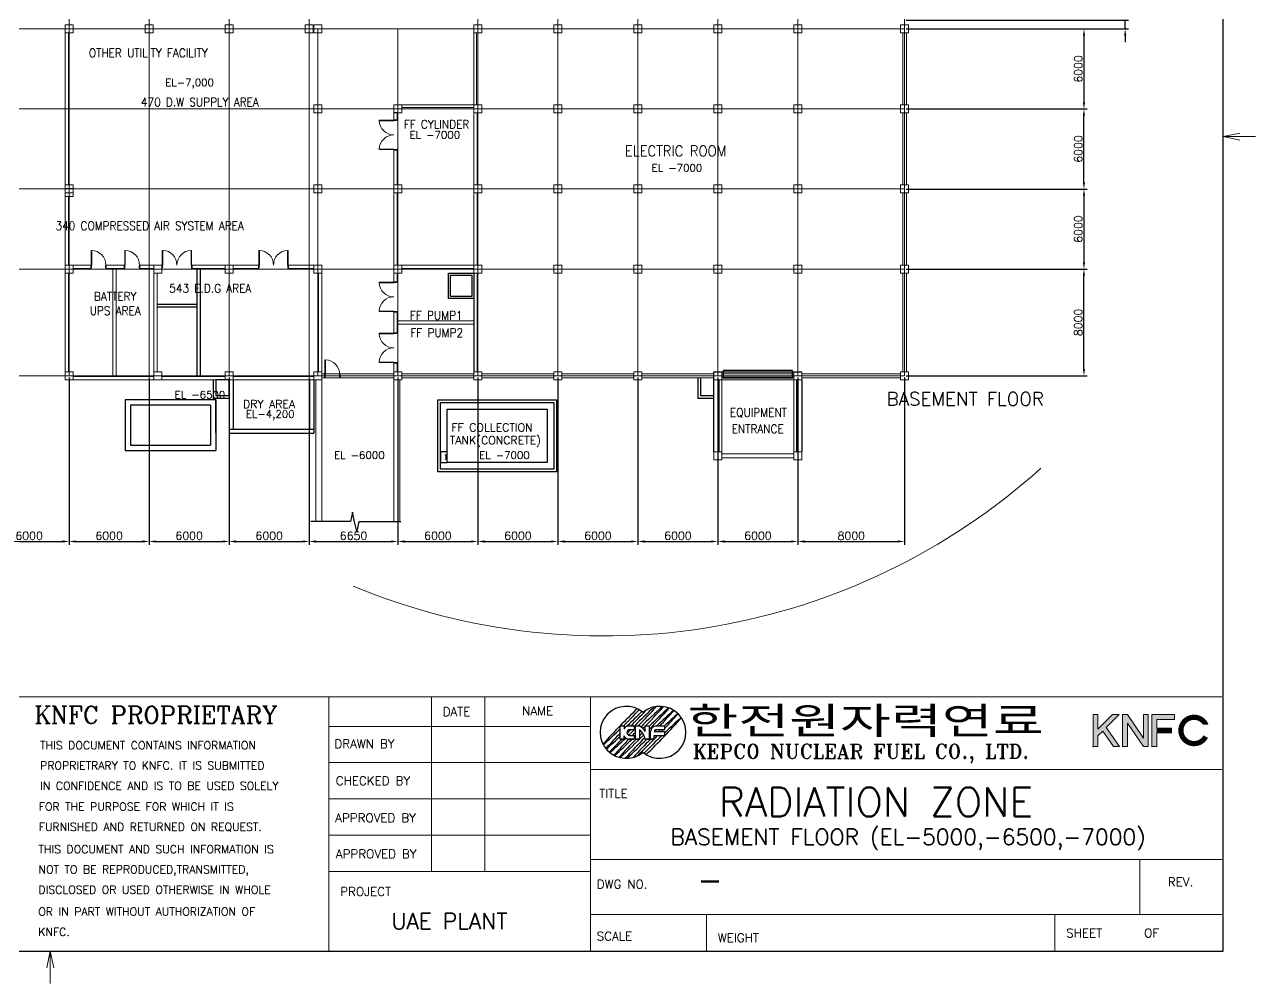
# Model space of a CAD drawing. Extents: x -59767 to 1106559, y -1290 to 1129522.
# Drawn here: x 628700 to 720988, y 435 to 72322 of the extents above; entities that cross this region are included whole.
import ezdxf
from ezdxf.enums import TextEntityAlignment as Align

# ---------------------------------------------------------------- set-up
doc = ezdxf.new("R2010")
doc.units = 0
doc.linetypes.add('CENTER', pattern=[2, 1.25, -0.25, 0.25, -0.25])
doc.layers.get('0').update_dxf_attribs({"linetype": 'CONTINUOUS', "lineweight": 9})
doc.layers.get('Defpoints').update_dxf_attribs({"linetype": 'CONTINUOUS', "lineweight": 9})
for name, color, linetype in [('1', 2, 'CONTINUOUS'), ('15', 1, 'CONTINUOUS'), ('BLOCK', 3, 'CONTINUOUS'), ('CONC', 2, 'CONTINUOUS'), ('EQ', 253, 'CONTINUOUS'), ('HATCH', 6, 'CONTINUOUS'), ('M', 6, 'CONTINUOUS'), ('TEXT2', 253, 'CONTINUOUS'), ('Y', 2, 'CONTINUOUS')]:
    doc.layers.add(name, color=color, linetype=linetype)
for name, color, linetype, lineweight in [('COLUMN', 2, 'CONTINUOUS', 9), ('TEXT', 3, 'CONTINUOUS', 9), ('WALL', 7, 'CONTINUOUS', 9), ('WALL_200', 3, 'CONTINUOUS', 9), ('WALL_300', 7, 'CONTINUOUS', 9), ('외형선', 3, 'CONTINUOUS', 9), ('중간선', 5, 'CONTINUOUS', 9), ('중심선', 1, 'CENTER', 9), ('치수선', 6, 'CONTINUOUS', 9)]:
    doc.layers.add(name, color=color, linetype=linetype, lineweight=lineweight)
doc.styles.add('ROMANC', font='romanc.shx', dxfattribs={"bigfont": 'whtgtxt.shx'})
doc.styles.add('ROMANS', font='romans.shx', dxfattribs={"bigfont": 'whgtxt.shx'})
doc.styles.add('ROMANT', font='ROMANT.SHX')
doc.styles.get("Standard").update_dxf_attribs({"font": 'romans.shx', "bigfont": 'whtgtxt.shx'})
doc.styles.add('굴림체', font='')
doc.styles.get('굴림체').set_extended_font_data('GulimChe')
doc.dimstyles.new('ISO-25', dxfattribs={"dimscale": 200, "dimtxt": 3, "dimasz": 2.5, "dimexe": 1.25, "dimexo": 0.625, "dimtad": 1, "dimdec": 0, "dimdsep": 46, "dimtxsty": 'Standard', "dimcen": 2.5, "dimadec": 0, "dimazin": 0, "dimtp": 0.1, "dimtm": 0.1, "dimtfac": 0.6, "dimtdec": 0, "dimtmove": 0, "dimatfit": 3, "dimfxl": 1, "dimtvp": 1, "dimtolj": 1, "dimarcsym": 0})

# ---------------------------------------------------------------- blocks, each defined once
blk = doc.blocks.new('*D532')
at = {"layer": 'Defpoints', "color": 0}
for p in [(626039, 45997), (632039, 45997), (632039, 33569)]:
    blk.add_point(p, dxfattribs=at)
at = {"layer": '치수선', "color": 0, "lineweight": -2}
for p, q in [((626039, 45872), (626039, 33319)), ((632039, 45872), (632039, 33319)), ((626539, 33569), (631539, 33569))]:
    blk.add_line(p, q, dxfattribs=at)
at = {"layer": '치수선', "color": 0}
for points in [[(626539, 33653), (626539, 33486), (626039, 33569)], [(631539, 33486), (631539, 33653), (632039, 33569)]]:
    blk.add_solid(points, dxfattribs=at)
at = {"layer": '치수선', "color": 0, "insert": (629039, 33994), "char_height": 600, "attachment_point": 5}
blk.add_mtext('\\A1;6000', dxfattribs=at)
blk = doc.blocks.new('*D533')
at = {"layer": 'Defpoints', "color": 0}
for p in [(638039, 45997), (644039, 45997), (644039, 33569)]:
    blk.add_point(p, dxfattribs=at)
at = {"layer": '치수선', "color": 0, "lineweight": -2}
for p, q in [((638039, 45872), (638039, 33319)), ((644039, 45872), (644039, 33319)), ((638539, 33569), (643539, 33569))]:
    blk.add_line(p, q, dxfattribs=at)
at = {"layer": '치수선', "color": 0}
for points in [[(638539, 33653), (638539, 33486), (638039, 33569)], [(643539, 33486), (643539, 33653), (644039, 33569)]]:
    blk.add_solid(points, dxfattribs=at)
at = {"layer": '치수선', "color": 0, "insert": (641039, 33994), "char_height": 600, "attachment_point": 5}
blk.add_mtext('\\A1;6000', dxfattribs=at)
blk = doc.blocks.new('*D534')
at = {"layer": 'Defpoints', "color": 0}
for p in [(644039, 45997), (650039, 45997), (650039, 33569)]:
    blk.add_point(p, dxfattribs=at)
at = {"layer": '치수선', "color": 0, "lineweight": -2}
for p, q in [((644039, 45872), (644039, 33319)), ((650039, 45872), (650039, 33319)), ((644539, 33569), (649539, 33569))]:
    blk.add_line(p, q, dxfattribs=at)
at = {"layer": '치수선', "color": 0}
for points in [[(644539, 33653), (644539, 33486), (644039, 33569)], [(649539, 33486), (649539, 33653), (650039, 33569)]]:
    blk.add_solid(points, dxfattribs=at)
at = {"layer": '치수선', "color": 0, "insert": (647039, 33994), "char_height": 600, "attachment_point": 5}
blk.add_mtext('\\A1;6000', dxfattribs=at)
blk = doc.blocks.new('*D536')
at = {"layer": 'Defpoints', "color": 0}
for p in [(650039, 45997), (656689, 45997), (656689, 33569)]:
    blk.add_point(p, dxfattribs=at)
at = {"layer": '치수선', "color": 0, "lineweight": -2}
for p, q in [((650039, 45872), (650039, 33319)), ((656689, 45872), (656689, 33319)), ((650539, 33569), (656189, 33569))]:
    blk.add_line(p, q, dxfattribs=at)
at = {"layer": '치수선', "color": 0}
for points in [[(650539, 33653), (650539, 33486), (650039, 33569)], [(656189, 33486), (656189, 33653), (656689, 33569)]]:
    blk.add_solid(points, dxfattribs=at)
at = {"layer": '치수선', "color": 0, "insert": (653364, 33994), "char_height": 600, "attachment_point": 5}
blk.add_mtext('\\A1;6650', dxfattribs=at)
blk = doc.blocks.new('*D537')
at = {"layer": 'Defpoints', "color": 0}
for p in [(656689, 45997), (662689, 45997), (662689, 33569)]:
    blk.add_point(p, dxfattribs=at)
at = {"layer": '치수선', "color": 0, "lineweight": -2}
for p, q in [((656689, 45872), (656689, 33319)), ((662689, 45872), (662689, 33319)), ((657189, 33569), (662189, 33569))]:
    blk.add_line(p, q, dxfattribs=at)
at = {"layer": '치수선', "color": 0}
for points in [[(657189, 33653), (657189, 33486), (656689, 33569)], [(662189, 33486), (662189, 33653), (662689, 33569)]]:
    blk.add_solid(points, dxfattribs=at)
at = {"layer": '치수선', "color": 0, "insert": (659689, 33994), "char_height": 600, "attachment_point": 5}
blk.add_mtext('\\A1;6000', dxfattribs=at)
blk = doc.blocks.new('*D538')
at = {"layer": 'Defpoints', "color": 0}
for p in [(662689, 45997), (668689, 45997), (668689, 33569)]:
    blk.add_point(p, dxfattribs=at)
at = {"layer": '치수선', "color": 0, "lineweight": -2}
for p, q in [((662689, 45872), (662689, 33319)), ((668689, 45872), (668689, 33319)), ((663189, 33569), (668189, 33569))]:
    blk.add_line(p, q, dxfattribs=at)
at = {"layer": '치수선', "color": 0}
for points in [[(663189, 33653), (663189, 33486), (662689, 33569)], [(668189, 33486), (668189, 33653), (668689, 33569)]]:
    blk.add_solid(points, dxfattribs=at)
at = {"layer": '치수선', "color": 0, "insert": (665689, 33994), "char_height": 600, "attachment_point": 5}
blk.add_mtext('\\A1;6000', dxfattribs=at)
blk = doc.blocks.new('*D539')
at = {"layer": 'Defpoints', "color": 0}
for p in [(668689, 45997), (674689, 45997), (674689, 33569)]:
    blk.add_point(p, dxfattribs=at)
at = {"layer": '치수선', "color": 0, "lineweight": -2}
for p, q in [((668689, 45872), (668689, 33319)), ((674689, 45872), (674689, 33319)), ((669189, 33569), (674189, 33569))]:
    blk.add_line(p, q, dxfattribs=at)
at = {"layer": '치수선', "color": 0}
for points in [[(669189, 33653), (669189, 33486), (668689, 33569)], [(674189, 33486), (674189, 33653), (674689, 33569)]]:
    blk.add_solid(points, dxfattribs=at)
at = {"layer": '치수선', "color": 0, "insert": (671689, 33994), "char_height": 600, "attachment_point": 5}
blk.add_mtext('\\A1;6000', dxfattribs=at)
blk = doc.blocks.new('*D540')
at = {"layer": 'Defpoints', "color": 0}
for p in [(674689, 45997), (680689, 45997), (680689, 33569)]:
    blk.add_point(p, dxfattribs=at)
at = {"layer": '치수선', "color": 0, "lineweight": -2}
for p, q in [((674689, 45872), (674689, 33319)), ((680689, 45872), (680689, 33319)), ((675189, 33569), (680189, 33569))]:
    blk.add_line(p, q, dxfattribs=at)
at = {"layer": '치수선', "color": 0}
for points in [[(675189, 33653), (675189, 33486), (674689, 33569)], [(680189, 33486), (680189, 33653), (680689, 33569)]]:
    blk.add_solid(points, dxfattribs=at)
at = {"layer": '치수선', "color": 0, "insert": (677689, 33994), "char_height": 600, "attachment_point": 5}
blk.add_mtext('\\A1;6000', dxfattribs=at)
blk = doc.blocks.new('*D541')
at = {"layer": 'Defpoints', "color": 0}
for p in [(680689, 45997), (686689, 45997), (686689, 33569)]:
    blk.add_point(p, dxfattribs=at)
at = {"layer": '치수선', "color": 0, "lineweight": -2}
for p, q in [((680689, 45872), (680689, 33319)), ((686689, 45872), (686689, 33319)), ((681189, 33569), (686189, 33569))]:
    blk.add_line(p, q, dxfattribs=at)
at = {"layer": '치수선', "color": 0}
for points in [[(681189, 33653), (681189, 33486), (680689, 33569)], [(686189, 33486), (686189, 33653), (686689, 33569)]]:
    blk.add_solid(points, dxfattribs=at)
at = {"layer": '치수선', "color": 0, "insert": (683689, 33994), "char_height": 600, "attachment_point": 5}
blk.add_mtext('\\A1;6000', dxfattribs=at)
blk = doc.blocks.new('*D542')
at = {"layer": 'Defpoints', "color": 0}
for p in [(686689, 45997), (694689, 45997), (694689, 33569)]:
    blk.add_point(p, dxfattribs=at)
at = {"layer": '치수선', "color": 0, "lineweight": -2}
for p, q in [((686689, 45872), (686689, 33319)), ((694689, 45872), (694689, 33319)), ((687189, 33569), (694189, 33569))]:
    blk.add_line(p, q, dxfattribs=at)
at = {"layer": '치수선', "color": 0}
for points in [[(687189, 33653), (687189, 33486), (686689, 33569)], [(694189, 33486), (694189, 33653), (694689, 33569)]]:
    blk.add_solid(points, dxfattribs=at)
at = {"layer": '치수선', "color": 0, "insert": (690689, 33994), "char_height": 600, "attachment_point": 5}
blk.add_mtext('\\A1;8000', dxfattribs=at)
blk = doc.blocks.new('*D543')
at = {"layer": 'Defpoints', "color": 0}
for p in [(694689, 53997), (708133, 53997), (694689, 45997)]:
    blk.add_point(p, dxfattribs=at)
at = {"layer": '치수선', "color": 0, "lineweight": -2}
for p, q in [((694814, 53997), (708383, 53997)), ((708133, 46497), (708133, 53497)), ((694814, 45997), (708383, 45997))]:
    blk.add_line(p, q, dxfattribs=at)
at = {"layer": '치수선', "color": 0}
for points in [[(708216, 53497), (708050, 53497), (708133, 53997)], [(708050, 46497), (708216, 46497), (708133, 45997)]]:
    blk.add_solid(points, dxfattribs=at)
at = {"layer": '치수선', "color": 0, "insert": (707708, 49997), "char_height": 600, "attachment_point": 5, "rotation": 90}
blk.add_mtext('\\A1;8000', dxfattribs=at)
blk = doc.blocks.new('*D544')
at = {"layer": 'Defpoints', "color": 0}
for p in [(694689, 59997), (694689, 53997), (708133, 53997)]:
    blk.add_point(p, dxfattribs=at)
at = {"layer": '치수선', "color": 0, "lineweight": -2}
for p, q in [((694814, 59997), (708383, 59997)), ((708133, 59497), (708133, 54497)), ((694814, 53997), (708383, 53997))]:
    blk.add_line(p, q, dxfattribs=at)
at = {"layer": '치수선', "color": 0}
for points in [[(708216, 59497), (708050, 59497), (708133, 59997)], [(708050, 54497), (708216, 54497), (708133, 53997)]]:
    blk.add_solid(points, dxfattribs=at)
at = {"layer": '치수선', "color": 0, "insert": (707708, 56997), "char_height": 600, "attachment_point": 5, "rotation": 90}
blk.add_mtext('\\A1;6000', dxfattribs=at)
blk = doc.blocks.new('*D545')
at = {"layer": 'Defpoints', "color": 0}
for p in [(694689, 65997), (708133, 65997), (694689, 59997)]:
    blk.add_point(p, dxfattribs=at)
at = {"layer": '치수선', "color": 0, "lineweight": -2}
for p, q in [((694814, 65997), (708383, 65997)), ((708133, 60497), (708133, 65497)), ((694814, 59997), (708383, 59997))]:
    blk.add_line(p, q, dxfattribs=at)
at = {"layer": '치수선', "color": 0}
for points in [[(708216, 65497), (708050, 65497), (708133, 65997)], [(708050, 60497), (708216, 60497), (708133, 59997)]]:
    blk.add_solid(points, dxfattribs=at)
at = {"layer": '치수선', "color": 0, "insert": (707708, 62997), "char_height": 600, "attachment_point": 5, "rotation": 90}
blk.add_mtext('\\A1;6000', dxfattribs=at)
blk = doc.blocks.new('*D548')
at = {"layer": 'Defpoints', "color": 0}
for p in [(694689, 71997), (694689, 65997), (708133, 65997)]:
    blk.add_point(p, dxfattribs=at)
at = {"layer": '치수선', "color": 0, "lineweight": -2}
for p, q in [((694814, 71997), (708383, 71997)), ((708133, 71497), (708133, 66497)), ((694814, 65997), (708383, 65997))]:
    blk.add_line(p, q, dxfattribs=at)
at = {"layer": '치수선', "color": 0}
for points in [[(708216, 71497), (708050, 71497), (708133, 71997)], [(708050, 66497), (708216, 66497), (708133, 65997)]]:
    blk.add_solid(points, dxfattribs=at)
at = {"layer": '치수선', "color": 0, "insert": (707708, 68997), "char_height": 600, "attachment_point": 5, "rotation": 90}
blk.add_mtext('\\A1;6000', dxfattribs=at)
blk = doc.blocks.new('*D552')
at = {"layer": 'Defpoints', "color": 0}
for p in [(694689, 72647), (694689, 71997), (711224, 72647)]:
    blk.add_point(p, dxfattribs=at)
at = {"layer": '치수선', "color": 0, "lineweight": -2}
for p, q in [((711224, 73147), (711224, 75409)), ((694814, 72647), (711474, 72647)), ((694814, 71997), (711474, 71997)), ((711224, 71997), (711224, 72647)), ((711224, 71497), (711224, 70997))]:
    blk.add_line(p, q, dxfattribs=at)
at = {"layer": '치수선', "color": 0}
for points in [[(711140, 73147), (711307, 73147), (711224, 72647)], [(711307, 71497), (711140, 71497), (711224, 71997)]]:
    blk.add_solid(points, dxfattribs=at)
at = {"layer": '치수선', "color": 0, "insert": (710799, 74528), "char_height": 600, "attachment_point": 5, "rotation": 90}
blk.add_mtext('\\A1;650', dxfattribs=at)
blk = doc.blocks.new('*D553')
at = {"layer": 'Defpoints', "color": 0}
for p in [(632039, 45997), (638039, 45997), (638039, 33569)]:
    blk.add_point(p, dxfattribs=at)
at = {"layer": '치수선', "color": 0, "lineweight": -2}
for p, q in [((632039, 45872), (632039, 33319)), ((638039, 45872), (638039, 33319)), ((632539, 33569), (637539, 33569))]:
    blk.add_line(p, q, dxfattribs=at)
at = {"layer": '치수선', "color": 0}
for points in [[(632539, 33653), (632539, 33486), (632039, 33569)], [(637539, 33486), (637539, 33653), (638039, 33569)]]:
    blk.add_solid(points, dxfattribs=at)
at = {"layer": '치수선', "color": 0, "insert": (635039, 33994), "char_height": 600, "attachment_point": 5}
blk.add_mtext('\\A1;6000', dxfattribs=at)
blk = doc.blocks.new('column600')
at = {"layer": 'COLUMN', "linetype": 'Continuous'}
blk.add_lwpolyline([(-300, -300), (300, -300), (300, 300), (-300, 300)], close=True, dxfattribs=at)
blk = doc.blocks.new('TEST1')
at = {"lineweight": 30}
for p, q in [((3.25, 1.04), (3.86, 1.04)), ((3.25, -1.1), (3.25, 1.04)), ((3.86, 1.04), (3.86, 0.52)), ((4.48, 1.04), (5.54, 1.04)), ((4.78, 0.43), (5.54, 0.43)), ((5.54, 0.43), (5.54, 1.04)), ((5.7, 1.04), (6.31, 1.04)), ((5.7, -1.11), (5.7, 1.03)), ((6.4, -1.11), (6.4, 0.43)), ((7.29, 1.04), (7.99, 1.04)), ((7.29, 0.12), (7.29, 1.04)), ((7.99, -1.1), (7.99, 1.04)), ((8.14, -1.1), (8.14, 0.12)), ((8.75, 0.12), (10.43, 0.12)), ((9.06, 1.04), (10.43, 1.04)), ((9.06, 0.43), (10.43, 0.43)), ((10.43, 0.43), (10.43, 1.04)), ((10.43, -0.49), (10.43, 0.12)), ((3.25, -1.1), (3.86, -1.1)), ((3.86, -1.1), (3.86, -0.58)), ((5.54, -1.1), (4.48, -1.1)), ((4.48, -1.1), (5.39, -1.1)), ((4.78, -0.49), (5.54, -0.49)), ((5.54, -1.1), (5.54, -0.49)), ((6.4, -1.1), (5.7, -1.1)), ((5.7, -1.1), (6.4, -1.1)), ((7.99, -1.1), (7.29, -1.1)), ((7.29, -1.1), (7.74, -1.1)), ((7.29, -1.1), (7.99, -1.1)), ((8.75, -1.1), (8.14, -1.1)), ((8.14, -1.1), (8.75, -1.1)), ((8.14, -1.1), (8.75, -1.1)), ((8.75, -0.49), (10.43, -0.49)), ((8.75, -1.1), (8.75, -0.49))]:
    blk.add_line(p, q, dxfattribs=at)
for p, q in [((3.86, -1.1), (3.25, -1.1)), ((6.31, -1.1), (6.4, -1.1))]:
    blk.add_line(p, q)
for centre, radius, start, end in [((4.2, 0), 4.2, 49.4584, 310.5416), ((87.12, -80.55), 115.36, 132.7964, 135.0048), ((-75.74, 82.31), 115.36, 315.2104, 317.3582), ((87.72, -81.14), 115.36, 132.3043, 134.6805), ((-75.14, 81.72), 115.36, 315.3296, 317.7507), ((9.65, 0), 4.2, 229.4584, 130.5416), ((85.94, -79.36), 115.36, 133.874, 137.817), ((-76.92, 83.5), 115.36, 314.3739, 316.1808), ((86.53, -79.96), 115.36, 133.7708, 135.4371), ((-76.33, 82.9), 115.36, 314.7937, 316.528), ((-72.77, 79.34), 115.36, 314.0522, 318.127), ((88.31, -81.74), 115.36, 132.0329, 134.1492), ((-74.55, 81.12), 115.36, 315.6822, 317.9877), ((88.9, -82.33), 115.36, 131.8863, 133.7245), ((-73.96, 80.53), 115.36, 316.443, 318.1203), ((89.5, -82.92), 115.36, 131.8346, 133.2965), ((-73.36, 79.94), 115.36, 316.5833, 318.1658), ((90.09, -83.52), 115.36, 131.8676, 133.671), ((-76.92, 83.5), 115.36, 312.1643, 314.0274), ((87.12, -80.55), 115.36, 135.4167, 135.8503), ((-75.74, 82.31), 115.36, 314.1514, 314.7812), ((-75.74, 82.31), 115.36, 314.7958, 314.9024), ((-75.14, 81.72), 115.36, 314.9791, 315.0904), ((88.31, -81.74), 115.36, 134.6168, 134.6897), ((88.9, -82.33), 115.36, 134.4343, 134.5406), ((-73.96, 80.53), 115.36, 315.8116, 316.0228), ((89.5, -82.92), 115.36, 133.7372, 133.9562), ((-73.36, 79.94), 115.36, 316.2212, 316.4309), ((86.53, -79.96), 115.36, 136.2106, 137.9077), ((-76.33, 82.9), 115.36, 312.0873, 313.619), ((87.12, -80.55), 115.36, 136.4723, 137.9111), ((-75.74, 82.31), 115.36, 312.0944, 313.816), ((87.72, -81.14), 115.36, 136.0645, 137.8303), ((-75.14, 81.72), 115.36, 312.1892, 314.1187), ((88.31, -81.74), 115.36, 135.6538, 137.657), ((-74.55, 81.12), 115.36, 312.3891, 315.0176), ((88.9, -82.33), 115.36, 135.0755, 137.3638), ((-73.96, 80.53), 115.36, 312.7425, 314.959), ((87.72, -81.14), 115.36, 135.3155, 135.6416), ((89.5, -82.92), 115.36, 134.8238, 136.8594), ((-75.14, 81.72), 115.36, 314.382, 314.4878), ((-73.36, 79.94), 115.36, 313.4685, 315.7994), ((88.31, -81.74), 115.36, 134.9315, 135.2383), ((90.09, -83.52), 115.36, 133.9688, 135.9824), ((-73.96, 80.53), 115.36, 315.262, 315.3698), ((89.5, -82.92), 115.36, 134.3917, 134.422)]:
    blk.add_arc(centre, radius, start, end)
for centre, radius, start, end in [((4.7, 0.15), 0.916, 104.4213, 156.3078), ((4.78, -0.03), 0.458, 90, 270), ((4.72, -1.5), 3.03, 32.2526, 56.381), ((4.48, -1.71), 2.87, 12.1793, 48.0482), ((9.06, 0.12), 0.916, 90, 180), ((9.06, 0.12), 0.305, 90, 180), ((4.7, -0.21), 0.916, 203.6922, 255.5787)]:
    blk.add_arc(centre, radius, start, end, dxfattribs=at)
at = {"lineweight": 30, "start_tangent": (0.995037, -0.099504), "end_tangent": (0.995037, -0.099504)}
blk.add_spline([(6.31, 1.04), (6.4, 1.03), (6.31, 1.04)], degree=3, dxfattribs=at)
blk = doc.blocks.new('D.Door')
at = {"layer": 'WALL', "color": 0}
for p, q in [((229986, 49332), (228886, 49332)), ((228886, 49332), (228886, 49292)), ((229986, 49292), (228886, 49292)), ((229986, 49292), (229986, 49332)), ((230011, 49367), (230211, 49367)), ((229986, 47172), (228886, 47172)), ((228886, 47132), (228886, 47172)), ((229986, 47132), (228886, 47132)), ((229986, 47132), (229986, 47172)), ((230011, 47097), (230211, 47097))]:
    blk.add_line(p, q, dxfattribs=at)
for points in [[(229986, 49367), (230236, 49367), (230236, 49332), (230186, 49332), (230186, 49317), (230036, 49317), (230036, 49332), (229986, 49332)], [(229986, 47097), (230236, 47097), (230236, 47132), (230186, 47132), (230186, 47147), (230036, 47147), (230036, 47132), (229986, 47132)]]:
    blk.add_lwpolyline(points, close=True, dxfattribs=at)
for centre, start, end in [((229986, 49332), 182.08394, 270), ((229986, 47132), 90, 177.91606)]:
    blk.add_arc(centre, 1100, start, end, dxfattribs=at)
blk = doc.blocks.new('Single Door')
at = {"layer": 'WALL', "color": 0}
for p, q in [((232012, 48267), (232212, 48267)), ((231987, 47172), (230887, 47172)), ((230887, 47132), (230887, 47172)), ((231987, 47132), (230887, 47132)), ((231987, 47132), (231987, 47172)), ((232012, 47097), (232212, 47097))]:
    blk.add_line(p, q, dxfattribs=at)
for points in [[(231987, 48267), (232237, 48267), (232237, 48232), (232187, 48232), (232187, 48217), (232037, 48217), (232037, 48232), (231987, 48232)], [(231987, 47097), (232237, 47097), (232237, 47132), (232187, 47132), (232187, 47147), (232037, 47147), (232037, 47132), (231987, 47132)]]:
    blk.add_lwpolyline(points, close=True, dxfattribs=at)
blk.add_arc((231987, 47132), 1100, 90, 177.91606, dxfattribs=at)

msp = doc.modelspace()

# ---------------------------------------------------------------- linework, layer by layer
at = {"linetype": 'Continuous'}
for p, q in [((718584.9, 63926.9), (719831.1, 64185.7)), ((718584.9, 63926.9), (719831.1, 63668.2)), ((559615.6, 21916.9), (718471.5, 21916.9)), ((651510, 21916.9), (651510, 2875.7)), ((659208.8, 21916.9), (659208.8, 8836.7)), ((663207.8, 21916.9), (663207.8, 8836.7)), ((671129.6, 21916.9), (671129.6, 2875.7)), ((708824.3, 20589), (708824.3, 18190.1)), ((708824.3, 20589), (709184.1, 20589)), ((709184.1, 20589), (709184.1, 19502.2)), ((709184.1, 19502.2), (710270.8, 20589)), ((709803.3, 19612.6), (710779.7, 20589)), ((710270.8, 20589), (710779.7, 20589)), ((651510, 19702), (671129.6, 19702)), ((709803.3, 19612.6), (710799.4, 18190.1)), ((709184.1, 18993.4), (709545, 19354.2)), ((709184.1, 18993.4), (709184.1, 18190.1)), ((709545, 19354.2), (710360.1, 18190.1)), ((708824.3, 18190.1), (709184.1, 18190.1)), ((710360.1, 18190.1), (710799.4, 18190.1)), ((651510, 16985.6), (671129.6, 16985.6)), ((671129.6, 16476.6), (718471.5, 16476.6)), ((651510, 14269.3), (671129.6, 14269.3)), ((651510, 11553), (671129.6, 11553)), ((671129.6, 9730.5), (718471.5, 9730.5)), ((712333.8, 9730.5), (712333.8, 5595.9)), ((651510, 8836.7), (671129.6, 8836.7)), ((671129.6, 5595.9), (718471.5, 5595.9)), ((679834.1, 5595.9), (679834.1, 2875.7)), ((705947.9, 5595.9), (705947.9, 2875.7)), ((630627.1, 2838.9), (630368.3, 1592.7)), ((630627.1, 2838.9), (630885.8, 1592.7))]:
    msp.add_line(p, q, dxfattribs=at)
for p, q in [((718584.9, 63926.9), (720988.3, 63926.9)), ((630627.1, 2838.9), (630627.1, 435.4))]:
    msp.add_line(p, q)
at = {"color": 7, "linetype": 'Continuous'}
for p, q in [((711029.7, 20589), (711029.7, 18190.1)), ((711029.7, 20589), (711389.5, 20589)), ((712589, 18829), (711389.5, 20589)), ((712589, 20589), (712589, 18829)), ((712589, 20589), (712948.8, 20589)), ((712948.8, 20589), (712948.8, 18190.1)), ((713235.1, 20589), (714913.4, 20589)), ((713235.1, 20589), (713235.1, 18190.1)), ((714913.4, 20589), (714913.4, 20229.1)), ((711389.5, 19950), (711389.5, 18190.1)), ((711389.5, 19950), (712589, 18190.1)), ((713594.9, 20229.1), (714913.4, 20229.1)), ((713594.9, 20229.1), (713594.9, 19581.4)), ((713594.9, 19581.4), (714702.6, 19581.4)), ((714702.6, 19581.4), (714702.6, 19221.6)), ((713594.9, 19221.6), (714702.6, 19221.6)), ((713594.9, 19221.6), (713594.9, 18190.1)), ((711029.7, 18190.1), (711389.5, 18190.1)), ((712589, 18190.1), (712948.8, 18190.1)), ((713235.1, 18190.1), (713594.9, 18190.1))]:
    msp.add_line(p, q, dxfattribs=at)
at = {"const_width": 391.7}
msp.add_lwpolyline([(717209.5, 19950.5, 3.6156947), (717261.7, 18937.1)], format="xyb", dxfattribs=at)
at = {"linetype": 'Continuous'}
msp.add_point((708824.3, 18190.1), dxfattribs=at)
at = {"color": 7, "linetype": 'Continuous'}
for p in [(711029.7, 18190.1), (713235.1, 18190.1)]:
    msp.add_point(p, dxfattribs=at)
for points in [[(709184.1, 18190.1), (708824.3, 18190.1), (709184.1, 20589), (708824.3, 20589)], [(709184.1, 18993.4), (709184.1, 19502.2), (710779.7, 20589), (710270.8, 20589)], [(711389.5, 18190.1), (711029.7, 18190.1), (711389.5, 20589), (711029.7, 20589)], [(712589, 18190.1), (712589, 18829), (711389.5, 19950), (711389.5, 20589)], [(712589, 18190.1), (712948.8, 18190.1), (712589, 20589), (712948.8, 20589)], [(713594.9, 20229.1), (713235.1, 20589), (714913.4, 20229.1), (714913.4, 20589)], [(713594.9, 18190.1), (713235.1, 18190.1), (713594.9, 20229.1), (713235.1, 20589)], [(709545, 19354.2), (709803.3, 19612.6), (710360.1, 18190.1), (710799.4, 18190.1)], [(713594.9, 19221.6), (713594.9, 19581.4), (714702.6, 19221.6), (714702.6, 19581.4)], [(717047.8, 19842.2), (717462.9, 19842.2), (717371.5, 20058.2)], [(717521.7, 19027.8), (717435.6, 18846.4), (717435.6, 18846.4), (717090.1, 19027.8)], [(717090.1, 19027.8), (717521.7, 19027.8), (717433.5, 18844.3), (717090.1, 19027.8)]]:
    msp.add_solid(points)
at = {"layer": '15'}
for p, q in [((718584.9, 2838.9), (718584.9, 125065.4)), ((542669.3, 2838.9), (718584.9, 2838.9))]:
    msp.add_line(p, q, dxfattribs=at)
at = {"layer": 'BLOCK', "color": 7, "linetype": 'Continuous'}
msp.add_line((656637.6, 65697.5), (656387.6, 65697.5), dxfattribs=at)
at = {"layer": 'CONC', "color": 7, "linetype": 'Continuous'}
for p, q in [((680388.1, 40297.5), (680388.1, 46297.5)), ((680388.1, 46297.5), (686986.8, 46297.5)), ((686286.8, 45828.8), (686286.8, 46390.2)), ((642838.6, 45697.5, -3.5), (642838.6, 44297.5, -3.5)), ((644038.6, 45697.5, -3.5), (643038.6, 45697.5, -3.5)), ((643038.6, 45697.5, -3.5), (643038.6, 44497.5, -3.5)), ((644038.6, 44497.5, -3.5), (644038.6, 45697.5, -3.5)), ((644338.6, 45697.5, -3.5), (644338.6, 41997.5, -3.5)), ((650088.6, 41997.5, -3.5), (650088.6, 45697.5, -3.5)), ((650388.6, 45697.5, -3.5), (650388.6, 41997.5, -3.5)), ((679188.1, 45847.5, -3.5), (679188.1, 44297.5, -3.5)), ((679388.1, 45847.5, -3.5), (679388.1, 44497.5, -3.5)), ((680788.1, 40297.5), (680788.1, 45697.5)), ((680988.1, 45897.5), (686386.8, 45897.5)), ((686586.8, 45697.5), (686586.8, 40297.5)), ((686986.8, 45697.5), (686986.8, 40297.5)), ((644038.6, 44497.5, -3.5), (643038.6, 44497.5, -3.5)), ((680388.1, 44497.5, -3.5), (679388.1, 44497.5, -3.5)), ((644038.6, 44297.5, -3.5), (642838.6, 44297.5, -3.5)), ((643038.6, 41747.5, -3.5), (643038.6, 44197.5, -3.5)), ((644038.6, 44297.5), (644038.6, 41697.5)), ((680388.1, 44297.5, -3.5), (679188.1, 44297.5, -3.5)), ((644038.6, 41997.5, -3.5), (650388.6, 41997.5, -3.5)), ((644038.6, 41697.5, -3.5), (650388.6, 41697.5, -3.5)), ((650388.6, 41997.5), (650388.6, 41697.5))]:
    msp.add_line(p, q, dxfattribs=at)
at = {"layer": 'EQ', "color": 6}
msp.add_lwpolyline([(660388.6, 39497.5), (660388.6, 43497.5), (667888.6, 43497.5), (667888.6, 39497.5)], close=True, dxfattribs=at)
at = {"layer": 'HATCH', "color": 0, "lineweight": -3}
msp.add_lwpolyline([(686286.8, 46390.2), (681088.1, 46390.2), (681088.1, 45828.8), (686286.8, 45828.8)], dxfattribs=at)
at = {"layer": 'HATCH', "color": 7}
msp.add_lwpolyline([(656920.6, 35036.8), (653764.1, 35036.8), (653605.7, 34348.9), (653448.4, 35052.9), (653291.1, 35756.9), (653132.8, 35069), (650164, 35069)], dxfattribs=at)
at = {"layer": 'M'}
for p, q in [((641638.6, 45947.5, -10.5), (641638.6, 54047.5)), ((641888.6, 45947.5, -10.5), (641888.6, 54047.5)), ((641638.6, 51347.5, -3.5), (638638.6, 51347.5, -3.5)), ((641638.6, 51147.5, -3.5), (638638.6, 51147.5, -3.5))]:
    msp.add_line(p, q, dxfattribs=at)
at = {"layer": 'TEXT', "lineweight": 9}
for p, q in [((680988.1, 45697.5), (686386.8, 45697.5)), ((680988.1, 40297.5), (680988.1, 45697.5)), ((686386.8, 45697.5), (686386.8, 40297.5))]:
    msp.add_line(p, q, dxfattribs=at)
at = {"layer": 'TEXT2', "color": 3, "lineweight": 5}
for p, q in [((660202.2, 40062), (660388.6, 40062)), ((660202.2, 39733), (660388.6, 39733)), ((660295.4, 40062), (660295.4, 39733))]:
    msp.add_line(p, q, dxfattribs=at)
at = {"layer": 'WALL', "color": 0}
for p, q in [((631988.6, 70697.5), (631988.6, 69024.9)), ((633655, 54297.5), (632338.6, 54297.5)), ((633655, 54047.5), (632338.6, 54047.5)), ((636251.3, 54297.5), (634825, 54297.5)), ((636211.3, 54047.5), (634825, 54047.5)), ((635304.4, 45947.5, -10.5), (635304.4, 54047.5)), ((635554.4, 45947.5, -10.5), (635554.4, 54047.5)), ((638388.6, 54297.5), (637311.3, 54297.5)), ((638388.6, 54047.5), (637311.3, 54047.5)), ((643738.6, 54297.5), (641258.6, 54297.5)), ((643738.6, 54047.5), (641258.6, 54047.5)), ((646228.6, 54297.5), (644338.6, 54297.5)), ((646228.6, 54047.5), (644338.6, 54047.5)), ((648498.6, 54297.5), (650388.6, 54297.5)), ((648498.6, 54047.5), (650388.6, 54047.5)), ((650738.6, 53697.5), (650738.6, 46297.5)), ((650988.6, 53697.5), (650988.6, 46297.5)), ((632338.6, 45947.5), (638388.6, 45947.5)), ((632338.6, 45697.5), (638388.6, 45697.5)), ((638988.6, 45947.5), (643738.6, 45947.5)), ((638988.6, 45947.5), (643738.6, 45947.5)), ((638988.6, 45697.5), (643738.6, 45697.5)), ((638988.6, 45697.5), (643738.6, 45697.5)), ((644338.6, 45947.5), (650388.6, 45947.5)), ((644338.6, 45697.5), (650388.6, 45697.5))]:
    msp.add_line(p, q, dxfattribs=at)
at = {"layer": 'WALL', "color": 0, "linetype": 'Continuous', "lineweight": 30, "ltscale": 200}
for p, q in [((662388.1, 53697.5), (662387.6, 46297.9)), ((662638.1, 53697.5), (662637.6, 46297.9)), ((643038.6, 44197.5), (636238.6, 44197.5)), ((636238.6, 44197.5), (636238.6, 40397.5)), ((642638.6, 43797.5), (636638.6, 43797.5)), ((636638.6, 43797.5), (636638.6, 40797.5)), ((642638.6, 43797.5), (642638.6, 40797.5)), ((643038.6, 44197.5), (643038.6, 40397.5)), ((636238.6, 43297.5), (636238.6, 41297.5)), ((636638.6, 43297.5), (636638.6, 41297.5)), ((642638.6, 43297.5), (642638.6, 41297.5)), ((636638.6, 40797.5), (642638.6, 40797.5)), ((636238.6, 40397.5), (643038.6, 40397.5))]:
    msp.add_line(p, q, dxfattribs=at)
for points in [[(660488.1, 53697.5), (662388.1, 53697.5), (662388.1, 51797.5), (660488.1, 51797.5)], [(660638.1, 53547.5), (662238.1, 53547.5), (662238.1, 51947.5), (660638.1, 51947.5)], [(659688.6, 38797.5), (659688.6, 44197.5), (668588.6, 44197.5), (668588.6, 38797.5)], [(659888.6, 38997.5), (659888.6, 43997.5), (668388.6, 43997.5), (668388.6, 38997.5)], [(660388.6, 39497.5), (660388.6, 40297.5), (659888.6, 40297.5), (659888.6, 39497.5)]]:
    msp.add_lwpolyline(points, close=True, dxfattribs=at)
at = {"layer": 'WALL_200', "ltscale": 0.5}
for p, q in [((631738.6, 71697.5), (631738.6, 60297.5)), ((631988.6, 71697.5), (631988.6, 60297.5)), ((631738.6, 65697.5), (631738.6, 60024.9)), ((631988.6, 65697.5), (631988.6, 60570.1)), ((656387.6, 65187.5), (656387.6, 65697.5)), ((656637.6, 65187.5), (656637.6, 65697.5)), ((656987.6, 66297.5), (662388.1, 66297.5)), ((656987.6, 66097.5), (662388.1, 66097.5)), ((662388.1, 60297.5), (662388.1, 65697.5)), ((662638.1, 60297.5), (662638.1, 65697.5)), ((656387.6, 60297.5), (656387.6, 62917.5)), ((656637.6, 60297.5), (656637.6, 62917.5)), ((656387.6, 55497.5), (656387.6, 61022.5)), ((631738.6, 59424.9), (631738.6, 54297.5)), ((631988.6, 59424.9), (631988.6, 54297.5)), ((656387.6, 54297.5), (656387.6, 59697.5)), ((656637.6, 54297.5), (656637.6, 59697.5)), ((662388.1, 54297.5), (662388.1, 59697.5)), ((662638.1, 54297.5), (662638.1, 59697.5)), ((631738.6, 53697.5), (631738.6, 46297.5)), ((631988.6, 53697.5), (631988.6, 46297.5)), ((638388.6, 53697.5), (638388.6, 46297.5)), ((638638.6, 53697.5), (638638.6, 46297.5)), ((656387.6, 53045.1), (656387.6, 53697.5)), ((656637.6, 53045.1), (656637.6, 53697.5)), ((656987.6, 54297.5), (662388.1, 54297.5)), ((656987.6, 54047.5), (662388.1, 54047.5)), ((656387.6, 50810.1), (656387.6, 49185.3)), ((656637.6, 49185.3), (656637.6, 50810.1)), ((656637.6, 50122.5), (662387.9, 50122.7)), ((656637.6, 49872.5), (662387.9, 49872.7)), ((656387.6, 47025.3), (656387.6, 46297.5)), ((656637.6, 46985.3), (656637.6, 46297.5))]:
    msp.add_line(p, q, dxfattribs=at)
msp.add_lwpolyline([(662588.6, 71697.5), (662588.6, 66297.5), (662388.6, 66297.5), (662388.6, 71697.5)], dxfattribs=at)
at = {"layer": 'WALL_300', "linetype": 'Continuous', "lineweight": 9}
for p, q in [((694542.5, 66297.5), (694542.2, 71697.5)), ((694837.8, 71697.5), (694837.8, 66297.5)), ((694541.4, 60297.5), (694541.2, 65697.5)), ((694837.4, 65697.5), (694837.4, 60297.5)), ((694542, 54297.5), (694541.7, 59697.5)), ((694838, 59697.5), (694837.9, 54297.5)), ((694542.2, 46297.5), (694542, 53697.5)), ((694837.9, 53697.5), (694837.9, 46297.5)), ((694542.2, 46297.5), (694542.2, 51547.4)), ((650987.6, 46147.1), (656387.6, 46147.1)), ((656987.6, 46147.5), (662387.6, 46147.5)), ((656988.1, 46147.5), (662388.1, 46147.5)), ((662988.1, 46147.5), (668388.6, 46147.5)), ((668388.1, 46147.5), (668388.1, 46147.5)), ((668988.1, 46147.5), (674388.6, 46147.5)), ((674388.1, 46147.5), (674388.1, 46147.5)), ((674988.1, 46147.5), (680388.6, 46147.5)), ((680988.1, 46147.5), (686388.6, 46147.5)), ((686988.1, 46147.5), (694388.1, 46147.5)), ((650538.6, 45697.5), (650538.6, 35069)), ((650987.6, 45847.1), (656387.6, 45847.1)), ((650988.1, 45847.1), (656388.1, 45847.1)), ((650988.6, 45697.5), (650988.6, 35069)), ((656387.6, 45697.5), (656387.6, 35036.8)), ((656837.6, 45697.5), (656837.6, 35036.8)), ((656987.6, 45847.5), (662387.6, 45847.5)), ((656988.1, 45847.5), (662388.1, 45847.5)), ((662988.1, 45847.5), (668388.6, 45847.5)), ((668388.1, 45847.5), (668388.1, 45847.5)), ((668988.1, 45847.5), (674388.6, 45847.5)), ((674388.1, 45847.5), (674388.1, 45847.5)), ((674988.1, 45847.5), (680388.6, 45847.5)), ((680988.1, 45847.5), (686388.6, 45847.5)), ((686988.1, 45847.5), (694388.1, 45847.5)), ((680985.4, 40147.5), (686385.9, 40147.5)), ((680985.4, 39847.5), (686385.9, 39847.5))]:
    msp.add_line(p, q, dxfattribs=at)
at = {"layer": '중간선', "color": 2}
msp.add_arc((672116.6, 75501.4), 49016.9, 247.48433, 311.97727, dxfattribs=at)
at = {"layer": '중심선'}
for p, q in [((632038.6, 109494.8), (632038.6, 45997.5)), ((638038.6, 109494.8), (638038.6, 45997.5)), ((644038.6, 109494.8), (644038.6, 45997.5)), ((650038.6, 109494.8), (650038.6, 45997.5)), ((662688.6, 109494.8), (662688.6, 45997.5)), ((668688.6, 45997.5), (668688.6, 109494.8)), ((674688.6, 45997.5), (674688.6, 109494.8)), ((680688.6, 45997.5), (680688.6, 109494.8)), ((686688.6, 45997.5), (686688.6, 109494.8)), ((694688.6, 45997.5), (694688.6, 109494.8)), ((568388.1, 71997.5), (694688.6, 71997.5)), ((650688.6, 71997.5), (650688.6, 45997.5)), ((656688.6, 71997.5), (656688.6, 45997.5)), ((568388.1, 65997.5), (694688.6, 65997.5)), ((568388.1, 59997.5), (694688.6, 59997.5)), ((568388.1, 53997.5), (694688.6, 53997.5)), ((568388.1, 45997.5), (694688.6, 45997.5))]:
    msp.add_line(p, q, dxfattribs=at)

# ---------------------------------------------------------------- block references
at = {"layer": '1', "xscale": 464.5244719174162, "yscale": 464.5244719174162, "zscale": 464.5244719174162}
msp.add_blockref('TEST1', (671852.9, 19259.6), dxfattribs=at)
at = {"layer": 'COLUMN', "linetype": 'Continuous'}
for p in [(632038.6, 71997.5), (638038.6, 71997.5), (644038.6, 71997.5), (650038.6, 71997.5), (650688.6, 71997.5), (662688.6, 71997.5), (668688.6, 71997.5), (674688.6, 71997.5), (680687.3, 71997.5), (686687.3, 71997.5), (694687.3, 71997.5), (650688.6, 65997.5), (656687.6, 65997.5), (656688.1, 65997.5), (662688.6, 65997.5), (668688.6, 65997.5), (674688.6, 65997.5), (680687.3, 65997.5), (686687.3, 65997.5), (694687.5, 65997.5), (632038.6, 59997.5), (632038.6, 59724.9), (650688.6, 59997.5), (656687.6, 59997.5), (656688.1, 59997.5), (662688.6, 59997.5), (668688.6, 59997.5), (674688.6, 59997.5), (680687.3, 59997.5), (686687.3, 59997.5), (694688.6, 59997.5), (632038.6, 53997.5), (638688.6, 53997.5), (644038.6, 53997.5), (650688.6, 53997.5), (656687.6, 53997.5), (656688.1, 53997.5), (662688.6, 53997.5), (668688.6, 53997.5), (674688.6, 53997.5), (680687.3, 53997.5), (686687.3, 53997.5), (694687.6, 53997.5), (632038.6, 45997.5), (638688.6, 45997.5), (644038.6, 45997.5), (650688.6, 45997.5), (656687.6, 45997.5), (656688.1, 45997.5), (662688.1, 45997.9), (668688.1, 45997.9), (674688.1, 45997.9), (680688.1, 45997.5), (686688.1, 45997.5), (694688.1, 45997.5), (680686.8, 39997.5), (686685.4, 39997.5)]:
    msp.add_blockref('column600', p, dxfattribs=at)
at = {"layer": '중간선', "color": 0}
for p in [(426401.7, 15820), (426401.7, 3677.6), (426401.7, -147.2)]:
    msp.add_blockref('D.Door', p, dxfattribs=at)
at = {"layer": '중간선', "color": 0, "rotation": 270}
for name, p in [('Single Door', (586557.5, 286284.5)), ('Single Door', (589078.8, 286284.5)), ('D.Door', (591891.1, 284283.4)), ('D.Door', (599131.1, 284283.4)), ('Single Door', (604091.1, 278084.1))]:
    msp.add_blockref(name, p, dxfattribs=at)

# ---------------------------------------------------------------- texts
at = {"layer": '1', "style": '굴림체', "width": 1.5}
msp.add_text('한전원자력연료', height=2027.76, dxfattribs=at).set_placement((678395.4, 19121.4))
at = {"layer": '1', "linetype": 'Continuous'}
for s, height, style, p in [('KNFC PROPRIETARY', 1305.687, 'ROMANC', (629437, 19913.2)), ('DATE', 652.84, 'ROMANS', (660050.7, 20482.1)), ('NAME', 652.84, 'ROMANS', (666006.3, 20536.1)), ('THIS DOCUMENT CONTAINS INFORMATION', 598.44, 'ROMANS', (629863.7, 17988.8)), ('DRAWN BY', 652.84, 'ROMANS', (651930.3, 18068.6)), ('KEPCO NUCLEAR FUEL CO., LTD.', 1088.072, 'ROMANT', (678795.5, 17286.9)), ('PROPRIETRARY TO KNFC. IT IS SUBMITTED', 598.44, 'ROMANS', (629863.7, 16468.7)), ('CHECKED BY', 652.84, 'ROMANS', (652036.8, 15303.4)), ('IN CONFIDENCE AND IS TO BE USED SOLELY', 598.44, 'ROMANS', (629863.7, 14948.7)), ('TITLE', 652.84, 'ROMANS', (671793.9, 14340.2)), ('FOR THE PURPOSE FOR WHICH IT IS', 598.44, 'ROMANS', (629765, 13389.4)), ('APPROVED BY', 652.843, 'ROMANS', (651994.2, 12518.4)), ('FURNISHED AND RETURNED ON REQUEST.', 598.44, 'ROMANS', (629765, 11869.3)), ('THIS DOCUMENT AND SUCH INFORMATION IS', 598.44, 'ROMANS', (629738.2, 10195.3)), ('APPROVED BY', 652.843, 'ROMANS', (652042.1, 9815)), ('NOT TO BE REPRODUCED,TRANSMITTED,', 598.44, 'ROMANS', (629738.2, 8675.2)), ('REV.', 652.84, 'ROMANS', (714427.4, 7714)), ('DISCLOSED OR USED OTHERWISE IN WHOLE', 598.44, 'ROMANS', (629738.2, 7155.2)), ('PROJECT', 652.84, 'ROMANS', (652368.9, 6991.9)), ('DWG NO.', 652.84, 'ROMANS', (671602.2, 7546.7)), ('OR IN PART WITHOUT AUTHORIZATION OF', 598.44, 'ROMANS', (629726.5, 5519.2)), ('UAE PLANT', 1200, 'ROMANS', (656208.7, 4504.6)), ('KNFC.', 598.44, 'ROMANS', (629726.5, 3999.1)), ('SCALE', 652.84, 'ROMANS', (671596.4, 3651.6)), ('WEIGHT', 652.84, 'ROMANS', (680678.8, 3530.2)), ('SHEET      OF', 652.843, 'ROMANS', (706808.7, 3883))]:
    msp.add_text(s, height=height, dxfattribs=dict(at, style=style)).set_placement(p)
at = {"layer": 'TEXT', "lineweight": 9}
for s, height, p in [('EL-7,000', 560, (639249, 67700.7)), ('DRY AREA', 600, (645075.8, 43566.9, -3.5)), ('DRY AREA', 600, (645075.8, 43566.9, -3.5)), ('EL-4,200', 560, (645298, 42845.2, -3.5)), ('EL-4,200', 560, (645298, 42845.2, -3.5)), ('TANK(CONCRETE)', 600, (660582.1, 40860.3)), ('FF COLLECTION', 600, (660704.1, 41823))]:
    msp.add_text(s, height=height, dxfattribs=at).set_placement(p)
for s, p in [('EL -7000', (659461.3, 64054.7)), ('EL -7000', (677617.1, 61584.5)), ('EL -6500', (641851.1, 44567)), ('EL -6000', (653800.9, 40039.8)), ('EL -7000', (664680.2, 40039.8))]:
    msp.add_text(s, height=560, dxfattribs=at).set_placement(p, align=Align.MIDDLE)
at = {"layer": 'TEXT'}
for s, height, p in [('BASEMENT FLOOR', 1000, (699236.4, 44256.6)), ('BASEMENT FLOOR (EL-5000,-6500,-7000)', 1200, (694947.7, 11328.3))]:
    msp.add_text(s, height=height, dxfattribs=at).set_placement(p, align=Align.MIDDLE)
at = {"layer": 'Y', "linetype": 'Continuous', "style": 'ROMANS', "width": 0.9}
for s, height, p in [('OTHER UTILITY FACILITY', 640, (637977.8, 70201.1, 0)), ('470 D.W SUPPLY AREA', 640, (641843.4, 66511.8, 0)), ('FF CYLINDER', 640, (659588.8, 64849)), ('ELECTRIC ROOM', 800, (677522.1, 62851.1)), ('340 COMPRESSED AIR SYSTEM AREA', 640, (638078.4, 57235.6)), ('543 E.D.G AREA', 640, (642623, 52552.2)), ('BATTERY', 640, (635495.6, 51949.8)), ('UPS AREA', 640, (635495.6, 50868.8)), ('FF PUMP1', 640, (659565.9, 50520)), ('FF PUMP2', 640, (659599.6, 49218.2)), ('EQUIPMENT', 640, (683726.5, 43210.5)), ('ENTRANCE', 640, (683672.2, 42011.6))]:
    msp.add_text(s, height=height, dxfattribs=at).set_placement(p, align=Align.MIDDLE)
at = {"layer": '외형선', "attachment_point": 1, "style": 'ROMANS'}
for s, width, heights, insert, char_height in [('{\\C2;RADIATION ZONE}', 35001.154, [-2379.3], (680760.8, 15119), 2172.377), ('{\\C2;-}', 304.93, [-1737.9], (679123.6, 9060.9), 1737.9)]:
    msp.add_mtext_dynamic_manual_height_columns(s, width=width, gutter_width=20, heights=heights, dxfattribs=dict(at, insert=insert, char_height=char_height))

# ---------------------------------------------------------------- dimensions: what is measured, and where the dimension line sits
at = {"layer": '치수선'}
for base, p1, p2, picture, middle in [((711223.7, 72647.5), (694688.6, 71997.5), (694688.6, 72647.5), '*D552', (710798.7, 74528.5)), ((708132.8, 65997.5), (694688.6, 71997.5), (694688.6, 65997.5), '*D548', (707707.8, 68997.5)), ((708132.8, 65997.5), (694688.6, 59997.5), (694688.6, 65997.5), '*D545', (707707.8, 62997.5)), ((708132.8, 53997.5), (694688.6, 59997.5), (694688.6, 53997.5), '*D544', (707707.8, 56997.5)), ((708132.8, 53997.5), (694688.6, 45997.5), (694688.6, 53997.5), '*D543', (707707.8, 49997.5))]:
    dim = msp.add_linear_dim(base=base, p1=p1, p2=p2, angle=90, dimstyle='ISO-25', dxfattribs=at)
    dim.commit()
    dim.dimension.update_dxf_attribs({"geometry": picture, "text_midpoint": middle})
for base, p1, p2, picture, middle in [((632038.6, 33569.3), (626038.6, 45997.5), (632038.6, 45997.5), '*D532', (629038.6, 33994.3)), ((638038.6, 33569.3), (632038.6, 45997.5), (638038.6, 45997.5), '*D553', (635038.6, 33994.3)), ((644038.6, 33569.3), (638038.6, 45997.5), (644038.6, 45997.5), '*D533', (641038.6, 33994.3)), ((650038.6, 33569.3), (644038.6, 45997.5), (650038.6, 45997.5), '*D534', (647038.6, 33994.3)), ((656688.6, 33569.3), (650038.6, 45997.5), (656688.6, 45997.5), '*D536', (653363.6, 33994.3)), ((662688.6, 33569.3), (656688.6, 45997.5), (662688.6, 45997.5), '*D537', (659688.6, 33994.3)), ((668688.6, 33569.3), (662688.6, 45997.5), (668688.6, 45997.5), '*D538', (665688.6, 33994.3)), ((674688.6, 33569.3), (668688.6, 45997.5), (674688.6, 45997.5), '*D539', (671688.6, 33994.3)), ((680688.6, 33569.3), (674688.6, 45997.5), (680688.6, 45997.5), '*D540', (677688.6, 33994.3)), ((686688.6, 33569.3), (680688.6, 45997.5), (686688.6, 45997.5), '*D541', (683688.6, 33994.3)), ((694688.6, 33569.3), (686688.6, 45997.5), (694688.6, 45997.5), '*D542', (690688.6, 33994.3))]:
    dim = msp.add_linear_dim(base=base, p1=p1, p2=p2, dimstyle='ISO-25', dxfattribs=at)
    dim.commit()
    dim.dimension.update_dxf_attribs({"geometry": picture, "text_midpoint": middle})

doc.saveas('drawing.dxf')
